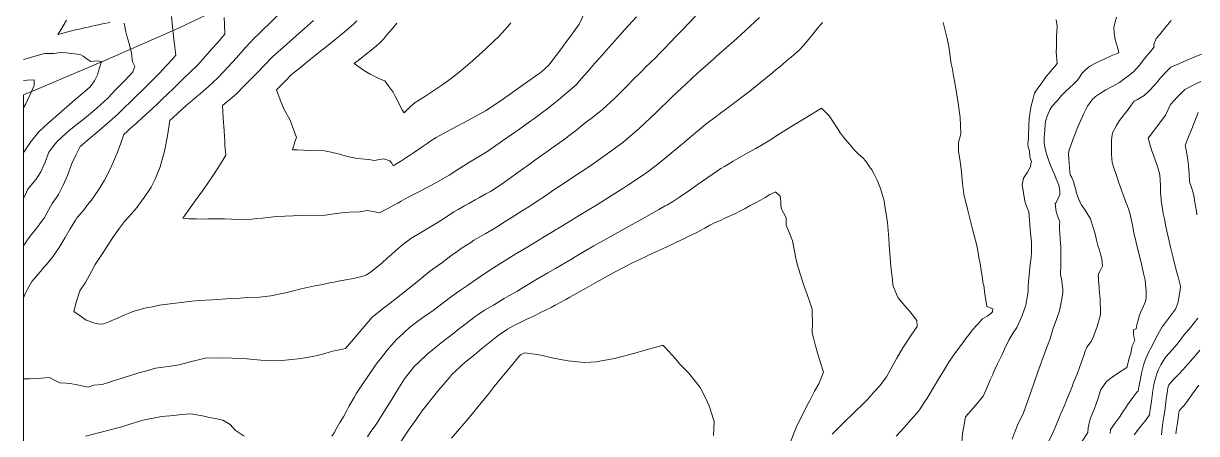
# Model space of a CAD drawing. Header units: inches. Extents: x 11351264 to 11356330, y 6702313 to 6706468.
# Drawn here: x 11351264 to 11351958, y 6702963 to 6703206 of the extents above; entities that cross this region are included whole.
import ezdxf

# ---------------------------------------------------------------- set-up
doc = ezdxf.new("R2010")
doc.units = ezdxf.units.IN
doc.header["$MEASUREMENT"] = 0
doc.layers.add('Shumate_Contours_clip1', color=7, linetype='Continuous', lineweight=0)
doc.layers.add('Shumate_Parcels_clip1', color=7, linetype='Continuous', lineweight=0)

msp = doc.modelspace()

# ---------------------------------------------------------------- linework, layer by layer
at = {"layer": 'Shumate_Contours_clip1'}
for points, elevation in [([(11351598.29, 6703216.7), (11351592.7, 6703205.14), (11351587.16, 6703197.43), (11351585.19, 6703194.84), (11351581.11, 6703189.26), (11351577.13, 6703184.12), (11351574.95, 6703181.17), (11351570.23, 6703176.87), (11351568.52, 6703175.65), (11351561.01, 6703170.32), (11351553.52, 6703164.98), (11351546.07, 6703159.61), (11351537.38, 6703153.87), (11351527.28, 6703148.39), (11351517.81, 6703143.27), (11351508.35, 6703138.15), (11351504.59, 6703135.76), (11351502.87, 6703134.65), (11351500.66, 6703133.14), (11351498.06, 6703131.36), (11351494.78, 6703129.13), (11351492.44, 6703127.54), (11351490.33, 6703126.19), (11351487.3, 6703124.29), (11351485.4, 6703123.1), (11351482.76, 6703121.48), (11351482.1, 6703122.94), (11351480.89, 6703124.35), (11351477.31, 6703125.54), (11351473.78, 6703124.98), (11351471.77, 6703124.69), (11351468.41, 6703125.21), (11351466.03, 6703125.39), (11351461.61, 6703125.78), (11351457.72, 6703126.57), (11351455.26, 6703127.1), (11351450.43, 6703128.5), (11351446.24, 6703129.61), (11351442.27, 6703130.26), (11351433.66, 6703130.5), (11351426.18, 6703130.83), (11351423.42, 6703130.93), (11351424.83, 6703135.69), (11351425.76, 6703138.12), (11351424.45, 6703141.86), (11351422.88, 6703146.36), (11351421.78, 6703148.85), (11351418.47, 6703154.75), (11351415.99, 6703160.46), (11351413.95, 6703166.39), (11351417.56, 6703169.99), (11351419.4, 6703171.9), (11351422.84, 6703175.38), (11351428.03, 6703179.64), (11351430.62, 6703181.79), (11351437.91, 6703187.6), (11351445.18, 6703193.35), (11351448.67, 6703196.05), (11351452.49, 6703199.25), (11351458.31, 6703204.12), (11351459.35, 6703205.09), (11351461.42, 6703207.04)], 1400), ([(11351264.41, 6703074.05), (11351265.27, 6703075.34), (11351267.13, 6703078.34), (11351269.2, 6703080.8), (11351271.7, 6703084.01), (11351274.11, 6703087.16), (11351276.87, 6703090.87), (11351278.18, 6703093.45), (11351281.35, 6703099.27), (11351283.97, 6703102.79), (11351285.14, 6703104.45), (11351287.87, 6703109.95), (11351290.4, 6703115.7), (11351292.99, 6703122.8), (11351295.6, 6703128.23), (11351297.83, 6703132.82), (11351300.18, 6703134.81), (11351302.12, 6703136.44), (11351306.83, 6703140.41), (11351313.45, 6703146.06), (11351320.01, 6703151.8), (11351324.77, 6703156.44), (11351326.88, 6703158.52), (11351330.77, 6703162.41), (11351335, 6703166.42), (11351340.7, 6703172.02), (11351344.9, 6703176.32), (11351346.59, 6703178.17), (11351349.02, 6703180.7), (11351352.41, 6703184.47), (11351354.47, 6703186.77), (11351353.62, 6703193.07), (11351353.1, 6703198.13), (11351352.52, 6703203.58), (11351351.95, 6703209.75)], 1392), ([(11351264.41, 6703043.47), (11351265.69, 6703046.28), (11351266.59, 6703048.19), (11351269.45, 6703053.2), (11351270.88, 6703054.83), (11351273.07, 6703057.47), (11351274.45, 6703059.04), (11351276.7, 6703061.72), (11351278.05, 6703063.25), (11351281.62, 6703067.46), (11351283.32, 6703070.03), (11351285.5, 6703073.3), (11351287.89, 6703077.22), (11351289.08, 6703079.17), (11351292.05, 6703084.22), (11351295.1, 6703089.36), (11351296, 6703090.83), (11351296.49, 6703091.32), (11351300.47, 6703095.82), (11351302.28, 6703098.32), (11351304.7, 6703101.24), (11351308.59, 6703106.98), (11351312.21, 6703112.96), (11351315.8, 6703119.94), (11351316.83, 6703122.32), (11351319.06, 6703127.22), (11351319.95, 6703129.57), (11351321.99, 6703134.81), (11351323.62, 6703140.03), (11351325.91, 6703142), (11351327.01, 6703143.05), (11351331.64, 6703147.11), (11351336.88, 6703151.89), (11351338.54, 6703153.41), (11351343.43, 6703157.94), (11351346.85, 6703161.25), (11351349.2, 6703163.47), (11351353.68, 6703167.82), (11351357.81, 6703171.86), (11351359.53, 6703173.67), (11351362.58, 6703176.43), (11351367.54, 6703181.34), (11351373.23, 6703187.58), (11351376.13, 6703190.94), (11351378.79, 6703193.93), (11351383.36, 6703199.33), (11351383.27, 6703205.32), (11351382.96, 6703209.09)], 1394), ([(11351699.31, 6703208.99), (11351693.82, 6703203.88), (11351690.79, 6703201.19), (11351683.89, 6703194.85), (11351681.43, 6703192.74), (11351673.76, 6703185.96), (11351672.07, 6703184.52), (11351662.71, 6703176.24), (11351655.97, 6703169.9), (11351647.76, 6703162.17), (11351638.08, 6703152.79), (11351628.49, 6703143.78), (11351618.55, 6703135.31), (11351610.74, 6703129.44), (11351601.07, 6703122.67), (11351597.29, 6703120.04), (11351589.45, 6703114.91), (11351583.34, 6703110.79), (11351577.84, 6703107.26), (11351572.21, 6703103.41), (11351568.5, 6703100.99), (11351562.93, 6703097.22), (11351559.73, 6703095.24), (11351552.65, 6703090.78), (11351549.08, 6703088.53), (11351543.92, 6703085.28), (11351537.6, 6703081.55), (11351530.6, 6703077.48), (11351528.67, 6703076.2), (11351523.69, 6703072.98), (11351520.72, 6703070.84), (11351516.97, 6703068.21), (11351511.52, 6703064.1), (11351509.61, 6703062.68), (11351504.39, 6703058.97), (11351499.54, 6703055), (11351495.12, 6703051.43), (11351493.45, 6703050.08), (11351490.35, 6703047.53), (11351484.73, 6703043.26), (11351481.03, 6703040.42), (11351478.67, 6703038.59), (11351476.34, 6703036.72), (11351474, 6703034.87), (11351470.71, 6703032.17), (11351464.9, 6703025.5), (11351459.4, 6703019.07), (11351454.77, 6703013.51), (11351450.12, 6703012.63), (11351448.01, 6703012.16), (11351444.94, 6703011.29), (11351442.42, 6703010.52), (11351438.05, 6703009.37), (11351434.96, 6703008.73), (11351431.96, 6703008.19), (11351426.8, 6703007.53), (11351423.02, 6703007.06), (11351417.05, 6703006.52), (11351413.05, 6703006.26), (11351408.23, 6703006.53), (11351404.67, 6703006.62), (11351396.65, 6703007.41), (11351387.78, 6703007.83), (11351378.89, 6703007.98), (11351371.78, 6703007.79), (11351369.41, 6703007.2), (11351364.46, 6703006.06), (11351356.43, 6703003.95), (11351349.84, 6703002.96), (11351346.98, 6703002.52), (11351342.52, 6703001.84), (11351336.42, 6703000.15), (11351332.6, 6702999.21), (11351323.41, 6702996.17), (11351316.99, 6702994.24), (11351313.4, 6702993.04), (11351310.88, 6702992.26), (11351305.99, 6702991.89), (11351302.65, 6702990.71), (11351296.15, 6702992.01), (11351292.09, 6702992.87), (11351289.68, 6702993.07), (11351285.88, 6702993.24), (11351281.63, 6702995.46), (11351279.81, 6702996.35), (11351274.95, 6702996.02), (11351272.73, 6702995.82), (11351267.99, 6702995.58), (11351264.41, 6702995.53)], 1394), ([(11351661.5, 6703209.79), (11351656.28, 6703204.52), (11351654.37, 6703202.48), (11351649.3, 6703197.25), (11351647.3, 6703195.11), (11351642.32, 6703189.98), (11351640.22, 6703187.74), (11351637.83, 6703185.34), (11351632.03, 6703179.67), (11351629.73, 6703177.37), (11351623.85, 6703171.57), (11351621.67, 6703169.39), (11351615.74, 6703163.41), (11351613.75, 6703161.42), (11351606.46, 6703154.66), (11351604.62, 6703153.19), (11351599.84, 6703149.49), (11351597.96, 6703147.99), (11351593.22, 6703144.33), (11351591.28, 6703142.78), (11351586.6, 6703139.16), (11351584.61, 6703137.58), (11351576.52, 6703131.87), (11351573.01, 6703129.31), (11351567.2, 6703125.18), (11351564.05, 6703122.88), (11351557.89, 6703118.51), (11351555.07, 6703116.46), (11351548.57, 6703111.88), (11351546.06, 6703110.06), (11351540.29, 6703106.37), (11351537.57, 6703104.84), (11351533.95, 6703102.76), (11351531.32, 6703101.28), (11351527.6, 6703099.16), (11351525.06, 6703097.74), (11351521.25, 6703095.57), (11351518.79, 6703094.19), (11351512.04, 6703089.84), (11351508.48, 6703087.66), (11351505.6, 6703085.87), (11351499.54, 6703082.23), (11351493.37, 6703078.48), (11351491.51, 6703077.07), (11351488.62, 6703074.93), (11351484.05, 6703071.04), (11351481.91, 6703069.1), (11351479.54, 6703067.06), (11351476.19, 6703064.04), (11351475.04, 6703063.06), (11351473.25, 6703061.54), (11351471.09, 6703059.76), (11351468.6, 6703058.13), (11351466.64, 6703056.89), (11351464.42, 6703056), (11351460.27, 6703055.17), (11351458.26, 6703054.76), (11351456.12, 6703054.34), (11351453.63, 6703053.84), (11351450.54, 6703053.23), (11351448.77, 6703052.88), (11351447.77, 6703052.69), (11351445.53, 6703052.24), (11351442.89, 6703051.73), (11351440.25, 6703051.24), (11351437.6, 6703050.77), (11351433.87, 6703049.98), (11351428.43, 6703048.76), (11351422.43, 6703047.22), (11351419.28, 6703046.48), (11351410.56, 6703044.67), (11351403.92, 6703043.78), (11351396.81, 6703043.64), (11351392.52, 6703043.34), (11351387.76, 6703043.12), (11351384.36, 6703042.87), (11351378.69, 6703042.54), (11351376.2, 6703042.39), (11351368.04, 6703041.97), (11351363.83, 6703041.45), (11351359.13, 6703040.84), (11351352.74, 6703040.21), (11351349.59, 6703039.69), (11351344.78, 6703039.07), (11351339.74, 6703038.03), (11351336.89, 6703037.55), (11351332.65, 6703036.38), (11351329.07, 6703035.35), (11351327.17, 6703034.56), (11351324.38, 6703033.46), (11351320.02, 6703031.43), (11351314.92, 6703029.32), (11351311.8, 6703028.06), (11351309.43, 6703027.9), (11351306.51, 6703028.44), (11351301.39, 6703030.34), (11351297.98, 6703032.83), (11351294.08, 6703035.35), (11351295.73, 6703041.46), (11351297.63, 6703047.55), (11351301.04, 6703052.58), (11351304.58, 6703058.98), (11351306.84, 6703063.1), (11351308.39, 6703065.56), (11351311.85, 6703070.88), (11351313.24, 6703073.01), (11351317.25, 6703079.16), (11351321.1, 6703084.61), (11351324.16, 6703088.58), (11351325.99, 6703090.82), (11351327.95, 6703092.88), (11351329.35, 6703094.56), (11351331.62, 6703097.1), (11351332.79, 6703098.73), (11351335.27, 6703102.2), (11351339.95, 6703108.89), (11351342.32, 6703113.61), (11351345.25, 6703120.85), (11351347.7, 6703130.14), (11351349.47, 6703139.09), (11351350.93, 6703148.23), (11351352.82, 6703149.98), (11351357.92, 6703154.7), (11351360.78, 6703157.33), (11351362.77, 6703158.89), (11351366.84, 6703162.32), (11351368.84, 6703164.04), (11351373.54, 6703168.07), (11351376.87, 6703171.18), (11351378.72, 6703172.82), (11351382.78, 6703177.13), (11351385.36, 6703179.94), (11351390.21, 6703185.23), (11351393.97, 6703189.59), (11351395.61, 6703191.32), (11351398.55, 6703194.45), (11351400.77, 6703196.82), (11351403, 6703199.04), (11351406.68, 6703202.59), (11351409.4, 6703205.13), (11351414.26, 6703210.15)], 1396), ([(11351626.57, 6703209.5), (11351619.76, 6703201.92), (11351612.22, 6703193.52), (11351610.23, 6703191.4), (11351604.7, 6703185.12), (11351601.97, 6703182.2), (11351597.8, 6703177.1), (11351593.89, 6703172.77), (11351591.09, 6703169.41), (11351586.82, 6703165.83), (11351584.74, 6703164), (11351580.28, 6703160.31), (11351578.34, 6703158.64), (11351573.74, 6703154.87), (11351571.56, 6703153.33), (11351565.88, 6703149.19), (11351564.14, 6703147.94), (11351556.87, 6703142.78), (11351555.13, 6703141.58), (11351547.54, 6703136.21), (11351538.21, 6703129.66), (11351527.96, 6703123.62), (11351522.69, 6703120.3), (11351520.41, 6703118.86), (11351515.89, 6703116.03), (11351510.79, 6703113.06), (11351507.61, 6703111.31), (11351504.24, 6703109.49), (11351497.94, 6703106.05), (11351491.81, 6703102.85), (11351487.54, 6703100.51), (11351485.66, 6703099.49), (11351483.25, 6703098.13), (11351479.78, 6703096.26), (11351474.8, 6703093.71), (11351471.73, 6703094.36), (11351467.77, 6703095.05), (11351463, 6703094.37), (11351456.94, 6703094.11), (11351452.52, 6703093.62), (11351449.43, 6703093.2), (11351442.64, 6703092.34), (11351428.92, 6703092.02), (11351413.8, 6703091.53), (11351405.57, 6703090.55), (11351402.38, 6703090.39), (11351396.35, 6703089.65), (11351387.31, 6703089.95), (11351383.27, 6703090.05), (11351378.29, 6703090.12), (11351375.81, 6703090.1), (11351373.57, 6703090.05), (11351371.12, 6703089.94), (11351366.64, 6703090.05), (11351362.19, 6703090.21), (11351358.59, 6703090.56), (11351363.95, 6703097.95), (11351365.93, 6703100.73), (11351370.19, 6703106.74), (11351372.86, 6703110.62), (11351376.3, 6703115.64), (11351379.24, 6703120.14), (11351382.22, 6703124.71), (11351383.92, 6703127.71), (11351383.42, 6703133.2), (11351383.36, 6703135.74), (11351382.97, 6703142.09), (11351382.47, 6703149.55), (11351381.93, 6703157.01), (11351386.26, 6703160.64), (11351390.27, 6703164.01), (11351394.6, 6703168.46), (11351396.05, 6703169.87), (11351398.84, 6703172.68), (11351402.66, 6703176.62), (11351406.57, 6703180.67), (11351411.77, 6703186.13), (11351417.96, 6703191.62), (11351423.77, 6703196.68), (11351430.41, 6703202.52), (11351435.74, 6703207.28)], 1398), ([(11351848.58, 6702960.03), (11351850.46, 6702964.81), (11351852.13, 6702969.31), (11351855.1, 6702974.95), (11351859.66, 6702987.71), (11351863.66, 6702999.09), (11351867.74, 6703010.58), (11351869.8, 6703016.29), (11351870.59, 6703018.35), (11351871.81, 6703021.94), (11351872.92, 6703025.46), (11351874.84, 6703030.63), (11351876.48, 6703035.78), (11351877.12, 6703038.78), (11351877.68, 6703041.64), (11351878.53, 6703046.19), (11351878.6, 6703048.98), (11351878.23, 6703051.24), (11351877.85, 6703053.51), (11351877.23, 6703057.32), (11351877.29, 6703062.69), (11351877.31, 6703066.79), (11351877.32, 6703069.77), (11351877.28, 6703073.85), (11351877.24, 6703075.43), (11351877, 6703078.7), (11351876.81, 6703081.43), (11351876.62, 6703084.17), (11351876.48, 6703085.5), (11351876.5, 6703086.46), (11351876.77, 6703088.43), (11351875.63, 6703091.4), (11351874.58, 6703094.51), (11351873.97, 6703099.01), (11351874.52, 6703099.8), (11351875.84, 6703102.3), (11351876.84, 6703104.58), (11351876.67, 6703106.62), (11351876.6, 6703107.82), (11351876.11, 6703110.01), (11351874.52, 6703113.75), (11351873.67, 6703116.28), (11351872.65, 6703118.45), (11351871.32, 6703121.87), (11351870.27, 6703124.42), (11351868.97, 6703128.53), (11351868.15, 6703131.54), (11351867.6, 6703134.94), (11351867.46, 6703136.71), (11351867.58, 6703138.09), (11351867.72, 6703140.3), (11351867.87, 6703142.53), (11351868.18, 6703145.8), (11351868.39, 6703147.58), (11351869.17, 6703150.28), (11351870.93, 6703154.59), (11351872.02, 6703156.55), (11351875.1, 6703159.85), (11351877.77, 6703162.96), (11351879.89, 6703165.13), (11351882.7, 6703167.81), (11351884.6, 6703169.56), (11351887.23, 6703172.12), (11351888.63, 6703174), (11351889.77, 6703176.07), (11351892.03, 6703178.34), (11351894.56, 6703180.42), (11351898.7, 6703182.44), (11351902.91, 6703184.41), (11351907.16, 6703186.37), (11351911.04, 6703188.03), (11351911.38, 6703188.25), (11351911.56, 6703188.47), (11351910.56, 6703192.19), (11351909.55, 6703196.11), (11351908.85, 6703199.9), (11351908.76, 6703203.42), (11351910.31, 6703209.2)], 1396), ([(11351264.41, 6703102.26), (11351265.33, 6703104.1), (11351267.06, 6703107.58), (11351269.8, 6703111.03), (11351271.87, 6703113.55), (11351274.72, 6703117.86), (11351277.22, 6703123.64), (11351279.41, 6703129.49), (11351281.72, 6703132.66), (11351284.03, 6703135.67), (11351289.59, 6703140.72), (11351291.26, 6703142.2), (11351293.42, 6703143.97), (11351296.08, 6703146.16), (11351300.53, 6703149.51), (11351307.73, 6703155.58), (11351314.18, 6703161.52), (11351318.83, 6703166.32), (11351320.56, 6703168.11), (11351323.47, 6703171.15), (11351327.64, 6703175.46), (11351329.05, 6703176.92), (11351330.17, 6703180.09), (11351328.92, 6703182.8), (11351328.18, 6703187.92), (11351327.22, 6703192.23), (11351326.73, 6703194.32), (11351325.45, 6703198.34), (11351324.91, 6703200.55), (11351324.43, 6703202.66), (11351323.9, 6703205.7)], 1390), ([(11351315.64, 6703206.21), (11351311.19, 6703205.25), (11351306.95, 6703204.33), (11351304.82, 6703203.87), (11351302.61, 6703203.38), (11351300.41, 6703202.91), (11351298.3, 6703202.46), (11351295.38, 6703201.75), (11351292.85, 6703201.12), (11351287.7, 6703199.8), (11351287.31, 6703199.69), (11351286.9, 6703199.59), (11351286.42, 6703199.45), (11351284.75, 6703199.05), (11351285.89, 6703200.82), (11351286.49, 6703201.87), (11351287.93, 6703204.21), (11351289.9, 6703207.54)], 1390), ([(11351736.59, 6703206.12), (11351735.16, 6703204.58), (11351733.71, 6703202.92), (11351732.35, 6703201.17), (11351730.99, 6703199.43), (11351728.55, 6703196.28), (11351725.35, 6703192.46), (11351722.66, 6703189.78), (11351717.95, 6703185.7), (11351715.01, 6703183.19), (11351711.28, 6703179.95), (11351709.24, 6703178.29), (11351707.19, 6703176.51), (11351703.09, 6703173.15), (11351693.51, 6703165.57), (11351691.32, 6703163.84), (11351683.89, 6703158.31), (11351680.06, 6703155.24), (11351675.41, 6703152.02), (11351673.43, 6703150.43), (11351667.77, 6703146.32), (11351666.21, 6703144.94), (11351658.02, 6703138.08), (11351655.06, 6703135.47), (11351648.28, 6703129.85), (11351643.6, 6703125.98), (11351639.44, 6703122.62), (11351635.16, 6703119.34), (11351631.27, 6703116.45), (11351621.53, 6703109.95), (11351618.59, 6703108.06), (11351612.28, 6703104.13), (11351605.68, 6703099.98), (11351602.51, 6703098.02), (11351592.67, 6703092.04), (11351582.54, 6703085.85), (11351579.92, 6703084.28), (11351579.18, 6703083.84), (11351576.98, 6703082.48), (11351571.29, 6703079.02), (11351569.53, 6703077.93), (11351563.35, 6703074.24), (11351559.09, 6703071.61), (11351555.42, 6703069.41), (11351547.51, 6703064.48), (11351542.08, 6703061.21), (11351535.16, 6703056.74), (11351529.48, 6703052.74), (11351526.84, 6703050.83), (11351522.6, 6703048.08), (11351520.04, 6703046.22), (11351517.25, 6703044.28), (11351508.31, 6703037.46), (11351506.44, 6703036.06), (11351501.57, 6703032.65), (11351499.62, 6703031.28), (11351496.69, 6703029.04), (11351492.5, 6703025.89), (11351489.55, 6703023.16), (11351486.34, 6703020.22), (11351485.8, 6703019.73), (11351485.46, 6703019.42), (11351483.32, 6703017.06), (11351479.38, 6703012.57), (11351475.38, 6703007.4), (11351473.48, 6703005.02), (11351472.04, 6703003.06), (11351467.87, 6702997.07), (11351462.38, 6702988.96), (11351461.27, 6702987.07), (11351459.79, 6702984.55), (11351456.84, 6702979.65), (11351455.46, 6702977), (11351453.46, 6702973.21), (11351451.37, 6702969.77), (11351449.79, 6702967.07), (11351447.92, 6702963.77), (11351446.53, 6702961.74)], 1392), ([(11351552.37, 6703205.92), (11351550.52, 6703203.85), (11351545.32, 6703197.86), (11351542.52, 6703195.25), (11351537.69, 6703190.52), (11351529.66, 6703183.51), (11351522.83, 6703177.61), (11351517.15, 6703173.07), (11351511.65, 6703169.13), (11351508.08, 6703166.79), (11351504.49, 6703164.38), (11351500.9, 6703162.1), (11351495.81, 6703158.89), (11351492.96, 6703156.3), (11351491.14, 6703154.49), (11351489.36, 6703152.68), (11351488.25, 6703154.52), (11351486.73, 6703157.09), (11351485.54, 6703159.58), (11351484.14, 6703162.3), (11351482.81, 6703165.04), (11351479.95, 6703168.89), (11351477.86, 6703171.64), (11351475.22, 6703172.73), (11351469.17, 6703175.65), (11351465.33, 6703177.9), (11351459.82, 6703181.85), (11351463.92, 6703185), (11351473.09, 6703192.27), (11351475.24, 6703194.34), (11351477.26, 6703196.51), (11351479.2, 6703198.75), (11351480.75, 6703200.63), (11351482.45, 6703202.67), (11351485.01, 6703205.75)], 1402), ([(11351780.13, 6702961.76), (11351782.81, 6702964.73), (11351783.06, 6702964.99), (11351786.1, 6702968.37), (11351788.42, 6702971.09), (11351790.63, 6702973.67), (11351793, 6702976.37), (11351793.87, 6702977.41), (11351797.09, 6702982.26), (11351798.33, 6702984.29), (11351802.66, 6702991.41), (11351805.73, 6702996.44), (11351806.96, 6702998.54), (11351809.43, 6703002.61), (11351811.42, 6703005.9), (11351815.61, 6703011.96), (11351819.36, 6703016.95), (11351821.78, 6703020.2), (11351823.1, 6703021.9), (11351825.01, 6703024.46), (11351828.06, 6703027.69), (11351831.13, 6703031.01), (11351833.85, 6703032.74), (11351836.05, 6703034.2), (11351836.94, 6703035.28), (11351837.26, 6703036.94), (11351833.67, 6703038.34), (11351832.98, 6703042.07), (11351832.44, 6703045.82), (11351831.77, 6703050.71), (11351831.32, 6703052.47), (11351831.29, 6703053.22), (11351831.03, 6703054.99), (11351830.04, 6703061.01), (11351829.6, 6703063.75), (11351828.98, 6703067.25), (11351828.26, 6703071.28), (11351827.54, 6703075.16), (11351825.22, 6703084.01), (11351823.79, 6703089.59), (11351822.55, 6703094.22), (11351820.13, 6703104.64), (11351819.3, 6703111.1), (11351818.58, 6703117.64), (11351817.8, 6703124.14), (11351816.9, 6703129.97), (11351816.96, 6703130.52), (11351816.86, 6703132.79), (11351816.87, 6703135.42), (11351817.62, 6703137.98), (11351818.31, 6703140.61), (11351817.88, 6703149.91), (11351816.7, 6703158.46), (11351815.07, 6703168.27), (11351813.91, 6703174.61), (11351813.59, 6703176.98), (11351813.42, 6703178.57), (11351812.62, 6703181.66), (11351811.81, 6703187.45), (11351811.39, 6703190.71), (11351810.12, 6703196.72), (11351807.82, 6703206.2)], 1392), ([(11351818.67, 6702955.37), (11351819.32, 6702963.39), (11351820.03, 6702967.52), (11351820.98, 6702973.17), (11351822.57, 6702974.97), (11351826.99, 6702979.93), (11351831.56, 6702985.39), (11351833.41, 6702989.63), (11351835.69, 6702995.01), (11351837.11, 6702998.14), (11351838.02, 6703000.27), (11351839.93, 6703004.53), (11351842.81, 6703010.48), (11351844.08, 6703013.06), (11351846.74, 6703018.89), (11351849.11, 6703022.71), (11351851.38, 6703026.02), (11351853.32, 6703030.25), (11351854.53, 6703033.13), (11351856.66, 6703039.2), (11351857.36, 6703042.65), (11351857.97, 6703047.27), (11351858.11, 6703049.62), (11351858.34, 6703053.59), (11351858.57, 6703056.52), (11351858.82, 6703059.39), (11351859.2, 6703063.11), (11351859.78, 6703067.32), (11351859.97, 6703070.07), (11351860.03, 6703073.95), (11351859.95, 6703076.43), (11351859.3, 6703083.78), (11351858.81, 6703089.26), (11351858.36, 6703094.28), (11351857.52, 6703096.58), (11351856.75, 6703098.56), (11351856, 6703100.53), (11351854.55, 6703110.43), (11351855.32, 6703114.24), (11351856.46, 6703115.95), (11351857.58, 6703117.67), (11351859.38, 6703120.78), (11351859.68, 6703122.74), (11351860.06, 6703123.98), (11351858.99, 6703126.62), (11351858.75, 6703130.36), (11351858.14, 6703132.54), (11351857.92, 6703134.45), (11351858.17, 6703137.86), (11351858.26, 6703140.27), (11351858.4, 6703143.53), (11351858.51, 6703145.74), (11351858.74, 6703149.21), (11351859.19, 6703153.47), (11351859.73, 6703156.99), (11351861.03, 6703161.18), (11351861.72, 6703164.42), (11351863.78, 6703167.31), (11351865.65, 6703169.93), (11351868.76, 6703174.26), (11351870.42, 6703176.26), (11351872.08, 6703178.21), (11351873.73, 6703180.18), (11351875.2, 6703181.93), (11351875.22, 6703182.18), (11351874.88, 6703186.43), (11351874.68, 6703188.95), (11351874.7, 6703191.08), (11351874.74, 6703195.91), (11351874.84, 6703198.27), (11351874.91, 6703200.84), (11351875.1, 6703203.92), (11351874.67, 6703207.68)], 1394), ([(11351869.73, 6702957.63), (11351872.38, 6702963.37), (11351874.04, 6702966.83), (11351876.64, 6702973.16), (11351877.59, 6702975.58), (11351879.25, 6702979.49), (11351880.68, 6702983.05), (11351881.89, 6702985.82), (11351883.83, 6702990.54), (11351884.91, 6702993.44), (11351886.96, 6702998.44), (11351888.46, 6703002.33), (11351889.4, 6703005.05), (11351890.9, 6703009.36), (11351891.79, 6703011.91), (11351892.67, 6703014.31), (11351895.33, 6703017.76), (11351896.69, 6703020.63), (11351898.05, 6703024.3), (11351898.76, 6703026.62), (11351899.73, 6703029.82), (11351900.26, 6703031.42), (11351900.73, 6703033.64), (11351900.73, 6703037.49), (11351900.69, 6703040.08), (11351900.52, 6703043.17), (11351900.29, 6703046.31), (11351900.02, 6703049.43), (11351899.83, 6703051.59), (11351899.67, 6703053.76), (11351899.53, 6703055.87), (11351899.46, 6703056.1), (11351899.63, 6703057.56), (11351900.62, 6703059.47), (11351901.98, 6703062.24), (11351901.56, 6703066.46), (11351900.86, 6703069.27), (11351900.19, 6703071.55), (11351899.29, 6703074.31), (11351898.42, 6703077.62), (11351897.55, 6703081.27), (11351896.14, 6703086.28), (11351894.81, 6703090.17), (11351892.99, 6703093.21), (11351891.27, 6703095.88), (11351889.73, 6703097.99), (11351888.65, 6703100.1), (11351888.53, 6703100.32), (11351888.48, 6703100.53), (11351887.45, 6703103.12), (11351886.49, 6703105.91), (11351886.15, 6703107.41), (11351885.64, 6703109.21), (11351884.91, 6703112.21), (11351883.94, 6703114.5), (11351882.93, 6703116.14), (11351882.75, 6703117.7), (11351882.46, 6703120.52), (11351882.23, 6703122.91), (11351882.02, 6703126.01), (11351881.92, 6703127.67), (11351881.87, 6703128.71), (11351882.29, 6703130.85), (11351883.17, 6703133.49), (11351884.7, 6703137.4), (11351885.6, 6703139.69), (11351886.94, 6703143.48), (11351889.01, 6703147.96), (11351890.15, 6703150.54), (11351891.04, 6703152.45), (11351893.2, 6703156.64), (11351896.26, 6703160.94), (11351896.96, 6703161.58), (11351897.82, 6703162.33), (11351900.76, 6703164.46), (11351903.9, 6703166.31), (11351907.99, 6703168.48), (11351911.95, 6703170.72), (11351915.35, 6703173.26), (11351917.56, 6703174.83), (11351920.35, 6703176.91), (11351923.74, 6703180.99), (11351927.07, 6703185.14), (11351928.89, 6703187.35), (11351930.44, 6703189.23), (11351932.56, 6703191.78), (11351932.31, 6703193.19), (11351933.69, 6703196.64), (11351935.68, 6703198.85), (11351939.43, 6703203.6), (11351942.52, 6703207.37)], 1398), ([(11351264.41, 6703129.3), (11351265, 6703130.17), (11351266.12, 6703131.84), (11351268.6, 6703135.41), (11351270.9, 6703138.43), (11351273.24, 6703141.43), (11351277.01, 6703144.79), (11351278.84, 6703146.45), (11351283.47, 6703150.54), (11351289.94, 6703156.23), (11351294.74, 6703160.41), (11351297.18, 6703162.49), (11351299.55, 6703164.4), (11351303.92, 6703168.14), (11351306.29, 6703171.69), (11351308.16, 6703175.17), (11351309.2, 6703178.76), (11351310.46, 6703183.05), (11351308.04, 6703183.49), (11351304.13, 6703183.18), (11351302.11, 6703184.53), (11351299.76, 6703186.3), (11351298.37, 6703186.93), (11351296.21, 6703187.37), (11351292.61, 6703187.91), (11351289.71, 6703188.17), (11351285.81, 6703188.5), (11351283.68, 6703188), (11351282.39, 6703187.81), (11351278.64, 6703187.72), (11351277.11, 6703187.8), (11351274.16, 6703187.11), (11351270.56, 6703185.97), (11351266.59, 6703184.86), (11351264.41, 6703184.25)], 1388), ([(11351889.62, 6702958.24), (11351893.26, 6702963.93), (11351893.46, 6702966.69), (11351894.05, 6702969.59), (11351894.21, 6702969.98), (11351894.28, 6702970.46), (11351894.98, 6702972.44), (11351896.04, 6702975.29), (11351897.16, 6702978.09), (11351898.31, 6702980.86), (11351899.37, 6702984.29), (11351900.12, 6702986.86), (11351900.75, 6702988.88), (11351904.42, 6702993.97), (11351907.65, 6702996.66), (11351911.4, 6702999.15), (11351916.45, 6703002.34), (11351916.9, 6703004.43), (11351917.77, 6703007.91), (11351918.67, 6703010.78), (11351919.03, 6703013), (11351919.55, 6703015.05), (11351920.99, 6703018.21), (11351920.39, 6703020.62), (11351920.24, 6703022.7), (11351920.25, 6703023.44), (11351920.21, 6703024.63), (11351921.22, 6703025.04), (11351921.92, 6703025.11), (11351922.2, 6703027.49), (11351923.18, 6703031.1), (11351923.82, 6703033.15), (11351924.58, 6703035.19), (11351926.14, 6703038.51), (11351927.29, 6703041.35), (11351927.71, 6703043.34), (11351927.76, 6703047.32), (11351927.47, 6703051.76), (11351927.11, 6703053.92), (11351926.46, 6703057.16), (11351925.64, 6703060.61), (11351925.17, 6703062.59), (11351923.95, 6703067.46), (11351922.43, 6703073.66), (11351921.23, 6703078.78), (11351920.53, 6703081.7), (11351919.84, 6703085.45), (11351919.15, 6703089.19), (11351918.27, 6703092.7), (11351917.44, 6703095.45), (11351917.32, 6703095.96), (11351915.04, 6703102.15), (11351912.47, 6703109.26), (11351911.51, 6703112.03), (11351910.01, 6703116.35), (11351908.76, 6703120.24), (11351907.75, 6703123.39), (11351907.32, 6703128.18), (11351907.24, 6703133.42), (11351907.37, 6703136.86), (11351907.81, 6703140.94), (11351909.03, 6703143.17), (11351910.28, 6703145.37), (11351911.97, 6703148.19), (11351913.32, 6703149.93), (11351915.47, 6703152.75), (11351917.08, 6703154.76), (11351919, 6703157.29), (11351920.78, 6703159.59), (11351922.67, 6703160.73), (11351926.55, 6703163.02), (11351929.41, 6703165.48), (11351932.95, 6703169.37), (11351934.8, 6703171.66), (11351936.13, 6703173.24), (11351937.74, 6703174.96), (11351939.21, 6703176.61), (11351942.4, 6703179.82), (11351947.52, 6703182), (11351951.32, 6703183.62), (11351955.25, 6703185.22), (11351960.41, 6703187.35)], 1400), ([(11351264.41, 6703155.72), (11351265.8, 6703158.17), (11351266.76, 6703160.16), (11351268.43, 6703163.51), (11351270.64, 6703168.94), (11351270.73, 6703172.24), (11351266.66, 6703172.09), (11351264.44, 6703171.9), (11351264.41, 6703171.9)], 1386), ([(11351906.57, 6702963.29), (11351906.76, 6702965.62), (11351907.73, 6702967.06), (11351909.7, 6702969.89), (11351911.96, 6702972.95), (11351914.32, 6702976.63), (11351915.53, 6702978.37), (11351916.79, 6702980.29), (11351919.92, 6702984.55), (11351922.32, 6702987.68), (11351923.12, 6702988.36), (11351923.44, 6702990.69), (11351923.96, 6702993.75), (11351924.58, 6702996.75), (11351925.24, 6702999.73), (11351926.29, 6703003.66), (11351927.26, 6703006.58), (11351929, 6703010.72), (11351931.47, 6703015.56), (11351933.94, 6703020.41), (11351937.26, 6703026.29), (11351939.17, 6703028.91), (11351942.16, 6703032.91), (11351945.02, 6703036.7), (11351946.53, 6703040.25), (11351947.13, 6703043.55), (11351947.71, 6703046.85), (11351948.04, 6703049.74), (11351948.1, 6703050.18), (11351948.05, 6703050.38), (11351946.62, 6703055.79), (11351945.75, 6703059.24), (11351945.17, 6703061.4), (11351943.74, 6703067.01), (11351942.38, 6703072.62), (11351940.76, 6703079.52), (11351939.23, 6703086.42), (11351938.52, 6703090.17), (11351937.89, 6703093.31), (11351937.18, 6703097.52), (11351936.71, 6703100.8), (11351936.58, 6703102.11), (11351936.32, 6703105.46), (11351936.17, 6703109.76), (11351936.11, 6703112.9), (11351935.93, 6703115.92), (11351935.41, 6703117.67), (11351934.19, 6703121.71), (11351932.03, 6703127.8), (11351931.21, 6703130.22), (11351930.38, 6703132.86), (11351929, 6703137.88), (11351932.62, 6703142.66), (11351935.88, 6703146.82), (11351939.25, 6703151.32), (11351942.09, 6703157.6), (11351944.3, 6703160.06), (11351946.19, 6703162.06), (11351948.99, 6703164.97), (11351950.57, 6703166.64), (11351956.35, 6703169.51), (11351960.16, 6703171.22)], 1402), ([(11351742.33, 6702962.99), (11351746.96, 6702967.59), (11351751.58, 6702972.19), (11351753.04, 6702973.65), (11351756.2, 6702976.8), (11351759.88, 6702980.32), (11351763.21, 6702983.5), (11351766.95, 6702987.69), (11351770.35, 6702991.52), (11351774.39, 6702996.85), (11351779.51, 6703006.06), (11351780.54, 6703007.93), (11351783.9, 6703013.93), (11351786.27, 6703017.57), (11351788.86, 6703021.41), (11351792.41, 6703026.47), (11351792.33, 6703030.03), (11351788.31, 6703035.23), (11351786.57, 6703037.13), (11351783.9, 6703040.17), (11351781.31, 6703043.56), (11351780.19, 6703045.59), (11351778.41, 6703049.93), (11351778.1, 6703051.03), (11351777.87, 6703054.38), (11351776.86, 6703061.76), (11351776.71, 6703064.54), (11351775.96, 6703074.62), (11351775.67, 6703078.6), (11351774.9, 6703087.98), (11351773.44, 6703097.83), (11351772.91, 6703100.85), (11351771.88, 6703104.76), (11351770.8, 6703108.07), (11351768.79, 6703113), (11351766.59, 6703117.38), (11351765.71, 6703119.17), (11351765.28, 6703119.7), (11351764.77, 6703120.3), (11351763.36, 6703122.49), (11351762.09, 6703124.23), (11351760.29, 6703126.19), (11351757.9, 6703128.39), (11351755.53, 6703130.66), (11351752.51, 6703134.21), (11351748.98, 6703138.3), (11351747.17, 6703140.68), (11351744.42, 6703145.01), (11351742.87, 6703147.38), (11351740.53, 6703150.95), (11351735.86, 6703155.43), (11351726.2, 6703149.57), (11351719.39, 6703145.51), (11351712.03, 6703140.85), (11351709.42, 6703139.16), (11351704.74, 6703136.13), (11351700.52, 6703133.57), (11351697.1, 6703131.63), (11351692.11, 6703128.88), (11351689.21, 6703127.29), (11351683.67, 6703124.14), (11351681.5, 6703122.83), (11351678.62, 6703121.15), (11351676.39, 6703119.84), (11351671.27, 6703116.37), (11351668.72, 6703114.56), (11351665.68, 6703112.42), (11351662.51, 6703110.14), (11351657.63, 6703106.61), (11351651.99, 6703102.86), (11351647.99, 6703100.27), (11351644.58, 6703098.31), (11351643.58, 6703097.75), (11351639.86, 6703095.73), (11351633.39, 6703091.94), (11351620.57, 6703084.78), (11351608.93, 6703078.32), (11351601.43, 6703074.11), (11351596.78, 6703071.44), (11351590.42, 6703067.71), (11351588.18, 6703066.36), (11351582.06, 6703062.79), (11351578.71, 6703060.81), (11351574.22, 6703058.26), (11351567.2, 6703054.07), (11351564.68, 6703052.57), (11351558.6, 6703048.92), (11351555.88, 6703047.24), (11351551.17, 6703044.72), (11351548.38, 6703043.09), (11351542.12, 6703039.23), (11351536.84, 6703036.21), (11351533.09, 6703033.65), (11351531.37, 6703032.51), (11351526.03, 6703028.37), (11351521.27, 6703024.72), (11351518.61, 6703022.61), (11351511.13, 6703016.97), (11351502.75, 6703009.93), (11351497.7, 6703005.17), (11351495.21, 6703002.85), (11351489.48, 6702995.53), (11351484.53, 6702987.66), (11351481.64, 6702982.85), (11351479.01, 6702978.46), (11351472.61, 6702968.5), (11351469.36, 6702963.89), (11351467.64, 6702961.33)], 1390), ([(11351957.79, 6703092.54), (11351957.43, 6703094.74), (11351956.41, 6703100.98), (11351956.04, 6703103.12), (11351955.38, 6703106.04), (11351954.84, 6703107.98), (11351954.17, 6703109.89), (11351953.45, 6703112.07), (11351953.27, 6703116.77), (11351952.83, 6703121.65), (11351952.24, 6703126.33), (11351951.5, 6703130.79), (11351950.88, 6703133.69), (11351950.92, 6703134.09), (11351952.47, 6703137.56), (11351953.28, 6703139.53), (11351954.52, 6703142.67), (11351955.39, 6703144.92), (11351956.52, 6703147.91), (11351957.48, 6703150.32), (11351958.58, 6703153.02)], 1404), ([(11351717.72, 6702958.49), (11351720.94, 6702966.92), (11351722.55, 6702970.15), (11351724.25, 6702973.56), (11351727.15, 6702979.26), (11351728.97, 6702982.75), (11351731.75, 6702988.4), (11351734.37, 6702992.59), (11351737.09, 6702999.62), (11351734.79, 6703007.11), (11351734.01, 6703009.6), (11351732.36, 6703015.11), (11351731.25, 6703019.79), (11351730.43, 6703022.88), (11351730.7, 6703028.69), (11351730.51, 6703034.73), (11351730.37, 6703036.81), (11351729.7, 6703039.15), (11351727.45, 6703045.38), (11351725.13, 6703051.9), (11351724.26, 6703054.56), (11351721.54, 6703063.46), (11351720.89, 6703065.87), (11351718.89, 6703077.21), (11351717.13, 6703081.75), (11351715.89, 6703084.36), (11351715.16, 6703086.42), (11351715.12, 6703090.66), (11351713.57, 6703093.61), (11351712.27, 6703095.85), (11351711.92, 6703097.99), (11351711.88, 6703100.13), (11351711.56, 6703103.47), (11351709.04, 6703105.85), (11351708.86, 6703106.12), (11351708.54, 6703105.98), (11351705.47, 6703104.6), (11351702.69, 6703102.76), (11351699.82, 6703101.2), (11351696.87, 6703099.6), (11351696.64, 6703099.48), (11351693.79, 6703097.93), (11351690.82, 6703096.32), (11351688.02, 6703094.79), (11351685.07, 6703093.2), (11351684.43, 6703092.93), (11351680.67, 6703091.24), (11351678.47, 6703090.25), (11351676.28, 6703089.24), (11351674.17, 6703088.38), (11351671.88, 6703087.29), (11351670.01, 6703086.31), (11351667.09, 6703084.54), (11351663.97, 6703083.01), (11351661.85, 6703081.96), (11351659.74, 6703080.9), (11351657.99, 6703080.04), (11351654.66, 6703078.41), (11351652.49, 6703077.35), (11351650.32, 6703076.28), (11351647.14, 6703074.86), (11351642.06, 6703072.44), (11351639.52, 6703071.31), (11351633.79, 6703068.62), (11351631.92, 6703067.77), (11351624.31, 6703064.25), (11351613.66, 6703058.59), (11351610.01, 6703056.61), (11351604.84, 6703053.67), (11351601.62, 6703051.91), (11351596.04, 6703048.74), (11351593.22, 6703047.2), (11351587.23, 6703043.82), (11351584.83, 6703042.5), (11351578.56, 6703039.05), (11351576.18, 6703037.7), (11351569.6, 6703034.55), (11351566.71, 6703033.08), (11351562.29, 6703031.01), (11351557.07, 6703028.54), (11351554.97, 6703027.56), (11351550.4, 6703024.9), (11351544.94, 6703021.2), (11351541.85, 6703018.77), (11351535.01, 6703013.27), (11351530.86, 6703009.73), (11351525.28, 6703005.18), (11351517.6, 6702998.18), (11351516.24, 6702996.53), (11351509.84, 6702989.07), (11351508.22, 6702987.13), (11351499.76, 6702976.48), (11351496.39, 6702971.6), (11351492, 6702965.28), (11351486.6, 6702957.29)], 1388), ([(11351920.62, 6702962.52), (11351923.23, 6702965.91), (11351924.61, 6702967.61), (11351926.57, 6702970.04), (11351927.94, 6702971.86), (11351929.79, 6702974.39), (11351930.22, 6702977.57), (11351930.69, 6702980.95), (11351931.33, 6702985.55), (11351931.71, 6702988.64), (11351932.4, 6702992.34), (11351933.07, 6702995.31), (11351934.24, 6702999.18), (11351934.98, 6703001.19), (11351936.52, 6703003.98), (11351937.6, 6703005.79), (11351939.45, 6703008.72), (11351943.22, 6703012.79), (11351946.04, 6703016.2), (11351947.76, 6703018.36), (11351950.12, 6703021.34), (11351953.88, 6703025.91), (11351958.39, 6703031.46)], 1404), ([(11351672.12, 6702962.13), (11351672.6, 6702970.43), (11351669.58, 6702979.61), (11351667.71, 6702983.57), (11351664.32, 6702990.47), (11351661.31, 6702994.27), (11351657.26, 6702999.13), (11351652.29, 6703004.32), (11351649.78, 6703007.28), (11351643.4, 6703014.4), (11351642.43, 6703015.41), (11351641.64, 6703015.25), (11351640.35, 6703014.97), (11351634.45, 6703013.3), (11351631.06, 6703012.41), (11351625.56, 6703010.86), (11351621.9, 6703009.8), (11351619.72, 6703009.24), (11351612.59, 6703007.43), (11351606.04, 6703006.19), (11351602.93, 6703005.64), (11351599.67, 6703005.41), (11351595.63, 6703005.25), (11351586.34, 6703006.17), (11351582.9, 6703006.8), (11351577.6, 6703007.78), (11351569.13, 6703009.79), (11351560.66, 6703010.98), (11351558.82, 6703010.14), (11351558.49, 6703009.91), (11351557.53, 6703009.12), (11351550.42, 6703000.53), (11351548.12, 6702997.75), (11351542.54, 6702991.02), (11351538.92, 6702986.44), (11351534.78, 6702981.41), (11351529.81, 6702975.16), (11351527.05, 6702971.78), (11351519.74, 6702963.39), (11351517.26, 6702960.48)], 1386), ([(11351936.76, 6702962.57), (11351937.3, 6702966.72), (11351937.9, 6702970.94), (11351938.22, 6702973.32), (11351938.54, 6702975.6), (11351939.12, 6702979.75), (11351939.67, 6702983.74), (11351940.13, 6702987.21), (11351940.57, 6702990.22), (11351940.74, 6702990.99), (11351940.95, 6702991.67), (11351941.47, 6702992.53), (11351943.82, 6702994.99), (11351946.75, 6702998), (11351949.65, 6703001.07), (11351952.49, 6703004.26), (11351956.67, 6703009.24), (11351959.5, 6703012.52)], 1406), ([(11351945.35, 6702963.17), (11351945.78, 6702966.18), (11351946.12, 6702968.54), (11351946.65, 6702972.22), (11351946.95, 6702974.35), (11351947.29, 6702976.78), (11351948.94, 6702978.43), (11351950.03, 6702979.67), (11351952.31, 6702982.75), (11351954.53, 6702985.91), (11351956.79, 6702989.03), (11351958.99, 6702991.86)], 1408), ([(11351394.78, 6702961.79), (11351389.56, 6702965.33), (11351386.6, 6702968.57), (11351382.24, 6702971.27), (11351377.71, 6702972.17), (11351373.41, 6702973), (11351370.11, 6702973.69), (11351364.5, 6702974.66), (11351362.42, 6702975.04), (11351356.47, 6702974.33), (11351353.35, 6702973.99), (11351345.97, 6702973.29), (11351334.93, 6702971.12), (11351326.09, 6702968.46), (11351322.6, 6702967.2), (11351314.16, 6702965.01), (11351311.9, 6702964.48), (11351301.09, 6702961.84)], 1392)]:
    msp.add_lwpolyline(points, dxfattribs=dict(at, elevation=elevation))
at = {"layer": 'Shumate_Parcels_clip1'}
msp.add_lwpolyline([(11351264.41, 6702313.21), (11351264.41, 6703163.44), (11351272.21, 6703166.51), (11351313.89, 6703184.29), (11351355.69, 6703202.65), (11351405.3, 6703226.44), (11351455.63, 6703250.6), (11351505.03, 6703275.3), (11351538.55, 6703292.4), (11351593, 6703318.5), (11351654.13, 6703349.51), (11351852.45, 6703441.51), (11352091.62, 6703560.61), (11352279.1, 6703664.69), (11352286, 6703668), (11352403, 6703396.5), (11352548.88, 6703461), (11352570, 6703415), (11352640, 6703238), (11352727, 6702976), (11352790, 6702790.5)], dxfattribs=at)

doc.saveas('drawing.dxf')
